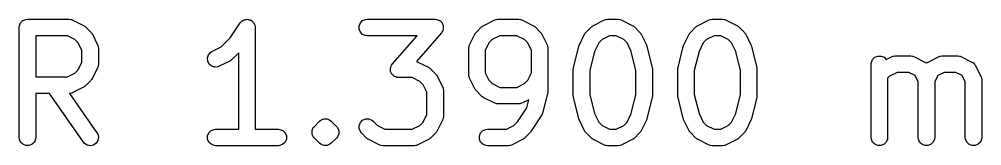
# Model space of a CAD drawing. Header units: inches. Extents: x 4.8 to 6.93, y -5.65 to -3.45.
# Drawn here: x 4.7992 to 5.1444, y -5.6528 to -5.6075 of the extents above; entities that cross this region are included whole.
import ezdxf

# ---------------------------------------------------------------- set-up
doc = ezdxf.new("R2010")
doc.units = ezdxf.units.IN
doc.header["$MEASUREMENT"] = 0
doc.layers.add('F.Silkscreen', color=41, linetype='CONTINUOUS', true_color=0xf2eda1)

msp = doc.modelspace()

# ---------------------------------------------------------------- linework, layer by layer
at = {"layer": 'F.Silkscreen', "linetype": 'CONTINUOUS'}
for p, q in [((4.79916, -5.61048), (4.79922, -5.6099)), ((4.79922, -5.6099), (4.79966, -5.60884)), ((4.79966, -5.60884), (4.80047, -5.60802)), ((4.80047, -5.60802), (4.80154, -5.60758)), ((4.80154, -5.60758), (4.80211, -5.60752)), ((4.80211, -5.60752), (4.81711, -5.60752)), ((4.81711, -5.60752), (4.81769, -5.60758)), ((4.81769, -5.60758), (4.81778, -5.60762)), ((4.81778, -5.60762), (4.81789, -5.60763)), ((4.81789, -5.60763), (4.81843, -5.60784)), ((4.81843, -5.60784), (4.82218, -5.60971)), ((4.82218, -5.60971), (4.82243, -5.60987)), ((4.82243, -5.60987), (4.8225, -5.6099)), ((4.8225, -5.6099), (4.82258, -5.60996)), ((4.82258, -5.60996), (4.82267, -5.61002)), ((4.82267, -5.61002), (4.82272, -5.61008)), ((4.82272, -5.61008), (4.82295, -5.61026)), ((4.87481, -5.61422), (4.87839, -5.60884)), ((4.87839, -5.60884), (4.8784, -5.60884)), ((4.8784, -5.60884), (4.87876, -5.60839)), ((4.8784, -5.60884), (4.8784, -5.60884)), ((4.8784, -5.60884), (4.8784, -5.60884)), ((4.87876, -5.60839), (4.879, -5.60823)), ((4.879, -5.60823), (4.87921, -5.60802)), ((4.87921, -5.60802), (4.87948, -5.60791)), ((4.87948, -5.60791), (4.87972, -5.60775)), ((4.87972, -5.60775), (4.88001, -5.60769)), ((4.88001, -5.60769), (4.88028, -5.60758)), ((4.88028, -5.60758), (4.88056, -5.60758)), ((4.88056, -5.60758), (4.88085, -5.60752)), ((4.88085, -5.60752), (4.88114, -5.60758)), ((4.88114, -5.60758), (4.88143, -5.60758)), ((4.88143, -5.60758), (4.8817, -5.60769)), ((4.8817, -5.60769), (4.88198, -5.60775)), ((4.88198, -5.60775), (4.88222, -5.60791)), ((4.88222, -5.60791), (4.88249, -5.60802)), ((4.88249, -5.60802), (4.8827, -5.60823)), ((4.8827, -5.60823), (4.88294, -5.60839)), ((4.88294, -5.60839), (4.8831, -5.60863)), ((4.8831, -5.60863), (4.88331, -5.60884)), ((4.88331, -5.60884), (4.88342, -5.6091)), ((4.88342, -5.6091), (4.88358, -5.60934)), ((4.88358, -5.60934), (4.88364, -5.60963)), ((4.88364, -5.60963), (4.88375, -5.6099)), ((4.88375, -5.6099), (4.8838, -5.61047)), ((4.92108, -5.6099), (4.92152, -5.60884)), ((4.92108, -5.61105), (4.92108, -5.6099)), ((4.92152, -5.60884), (4.92233, -5.60802)), ((4.92233, -5.60802), (4.9234, -5.60758)), ((4.9234, -5.60758), (4.92397, -5.60752)), ((4.92397, -5.60752), (4.94834, -5.60752)), ((4.94834, -5.60752), (4.94865, -5.60755)), ((4.94865, -5.60755), (4.94873, -5.60755)), ((4.94873, -5.60755), (4.94878, -5.60757)), ((4.94878, -5.60757), (4.94892, -5.60758)), ((4.94892, -5.60758), (4.94936, -5.60777)), ((4.94936, -5.60777), (4.94982, -5.60792)), ((4.94982, -5.60792), (4.94989, -5.60798)), ((4.94989, -5.60798), (4.94998, -5.60802)), ((4.94998, -5.60802), (4.95032, -5.60836)), ((4.95032, -5.60836), (4.95068, -5.60868)), ((4.95068, -5.60868), (4.95073, -5.60877)), ((4.95073, -5.60877), (4.9508, -5.60884)), ((4.9508, -5.60884), (4.95098, -5.60928)), ((4.95098, -5.60928), (4.95119, -5.60971)), ((4.95119, -5.60971), (4.9512, -5.60981)), ((4.9512, -5.60981), (4.95124, -5.6099)), ((4.95124, -5.6099), (4.95124, -5.61038)), ((4.965, -5.61026), (4.96523, -5.61008)), ((4.96523, -5.61008), (4.96528, -5.61002)), ((4.96528, -5.61002), (4.96537, -5.60996)), ((4.96537, -5.60996), (4.96545, -5.6099)), ((4.96545, -5.6099), (4.96552, -5.60987)), ((4.96552, -5.60987), (4.96577, -5.60971)), ((4.96577, -5.60971), (4.96952, -5.60784)), ((4.96952, -5.60784), (4.97006, -5.60763)), ((4.97006, -5.60763), (4.97017, -5.60762)), ((4.97017, -5.60762), (4.97026, -5.60758)), ((4.97026, -5.60758), (4.97084, -5.60752)), ((4.97084, -5.60752), (4.97834, -5.60752)), ((4.97834, -5.60752), (4.97892, -5.60758)), ((4.97892, -5.60758), (4.97901, -5.60762)), ((4.97901, -5.60762), (4.97912, -5.60763)), ((4.97912, -5.60763), (4.97966, -5.60784)), ((4.97966, -5.60784), (4.98341, -5.60971)), ((4.98341, -5.60971), (4.98366, -5.60987)), ((4.98366, -5.60987), (4.98373, -5.6099)), ((4.98373, -5.6099), (4.98381, -5.60996)), ((4.98381, -5.60996), (4.9839, -5.61002)), ((4.9839, -5.61002), (4.98395, -5.61008)), ((4.98395, -5.61008), (4.98418, -5.61026)), ((5.00437, -5.61026), (5.0046, -5.61008)), ((5.0046, -5.61008), (5.00465, -5.61002)), ((5.00465, -5.61002), (5.00474, -5.60996)), ((5.00474, -5.60996), (5.00482, -5.6099)), ((5.00482, -5.6099), (5.00489, -5.60987)), ((5.00489, -5.60987), (5.00514, -5.60971)), ((5.00514, -5.60971), (5.00889, -5.60784)), ((5.00889, -5.60784), (5.00943, -5.60763)), ((5.00943, -5.60763), (5.00954, -5.60762)), ((5.00954, -5.60762), (5.00963, -5.60758)), ((5.00963, -5.60758), (5.01021, -5.60752)), ((5.01021, -5.60752), (5.01396, -5.60752)), ((5.01396, -5.60752), (5.01454, -5.60758)), ((5.01454, -5.60758), (5.01463, -5.60762)), ((5.01463, -5.60762), (5.01474, -5.60763)), ((5.01474, -5.60763), (5.01528, -5.60784)), ((5.01528, -5.60784), (5.01903, -5.60971)), ((5.01903, -5.60971), (5.01928, -5.60987)), ((5.01928, -5.60987), (5.01935, -5.6099)), ((5.01935, -5.6099), (5.01943, -5.60996)), ((5.01943, -5.60996), (5.01952, -5.61002)), ((5.01952, -5.61002), (5.01957, -5.61008)), ((5.01957, -5.61008), (5.0198, -5.61026)), ((5.04187, -5.61026), (5.04209, -5.61008)), ((5.04209, -5.61008), (5.04215, -5.61002)), ((5.04215, -5.61002), (5.04223, -5.60996)), ((5.04223, -5.60996), (5.04232, -5.6099)), ((5.04232, -5.6099), (5.04239, -5.60987)), ((5.04239, -5.60987), (5.04264, -5.60971)), ((5.04264, -5.60971), (5.04639, -5.60784)), ((5.04639, -5.60784), (5.04693, -5.60763)), ((5.04693, -5.60763), (5.04703, -5.60762)), ((5.04703, -5.60762), (5.04713, -5.60758)), ((5.04713, -5.60758), (5.04771, -5.60752)), ((5.04771, -5.60752), (5.05146, -5.60752)), ((5.05146, -5.60752), (5.05203, -5.60758)), ((5.05203, -5.60758), (5.05213, -5.60762)), ((5.05213, -5.60762), (5.05224, -5.60763)), ((5.05224, -5.60763), (5.05278, -5.60784)), ((5.05278, -5.60784), (5.05653, -5.60971)), ((5.05653, -5.60971), (5.05677, -5.60987)), ((5.05677, -5.60987), (5.05685, -5.6099)), ((5.05685, -5.6099), (5.05693, -5.60996)), ((5.05693, -5.60996), (5.05702, -5.61002)), ((5.05702, -5.61002), (5.05707, -5.61008)), ((5.05707, -5.61008), (5.05729, -5.61026)), ((4.79916, -5.64985), (4.79916, -5.61048)), ((4.81641, -5.61343), (4.80506, -5.61343)), ((4.80506, -5.61343), (4.80506, -5.62815)), ((4.81911, -5.61478), (4.81641, -5.61343)), ((4.82295, -5.61026), (4.82482, -5.61214)), ((4.82482, -5.61214), (4.82501, -5.61237)), ((4.82501, -5.61237), (4.82507, -5.61242)), ((4.82507, -5.61242), (4.82512, -5.61251)), ((4.82512, -5.61251), (4.82519, -5.61259)), ((4.82519, -5.61259), (4.82522, -5.61266)), ((4.82522, -5.61266), (4.82538, -5.61291)), ((4.82538, -5.61291), (4.82725, -5.61666)), ((4.8838, -5.61047), (4.8838, -5.61047)), ((4.8838, -5.61047), (4.8838, -5.61048)), ((4.8838, -5.61048), (4.8838, -5.61048)), ((4.8838, -5.61048), (4.8838, -5.64689)), ((4.92152, -5.61212), (4.92108, -5.61105)), ((4.92233, -5.61293), (4.92152, -5.61212)), ((4.9234, -5.61337), (4.92233, -5.61293)), ((4.92397, -5.61343), (4.9234, -5.61337)), ((4.94184, -5.61343), (4.92397, -5.61343)), ((4.933, -5.62353), (4.94184, -5.61343)), ((4.95057, -5.61242), (4.94163, -5.62263)), ((4.95074, -5.61217), (4.95057, -5.61242)), ((4.9508, -5.61212), (4.95074, -5.61217)), ((4.95082, -5.61207), (4.9508, -5.61212)), ((4.9509, -5.61195), (4.95082, -5.61207)), ((4.95106, -5.6115), (4.9509, -5.61195)), ((4.95124, -5.61105), (4.95106, -5.6115)), ((4.95124, -5.61038), (4.95127, -5.61086)), ((4.95127, -5.61086), (4.95124, -5.61095)), ((4.95124, -5.61095), (4.95124, -5.61105)), ((4.9607, -5.61666), (4.96258, -5.61291)), ((4.96258, -5.61291), (4.96273, -5.61266)), ((4.96273, -5.61266), (4.96276, -5.61259)), ((4.96276, -5.61259), (4.96283, -5.61251)), ((4.96283, -5.61251), (4.96288, -5.61242)), ((4.96288, -5.61242), (4.96294, -5.61237)), ((4.96294, -5.61237), (4.96313, -5.61214)), ((4.96313, -5.61214), (4.965, -5.61026)), ((4.97154, -5.61343), (4.96884, -5.61478)), ((4.97764, -5.61343), (4.97154, -5.61343)), ((4.98034, -5.61478), (4.97764, -5.61343)), ((4.98418, -5.61026), (4.98605, -5.61214)), ((4.98605, -5.61214), (4.98624, -5.61237)), ((4.98624, -5.61237), (4.9863, -5.61242)), ((4.9863, -5.61242), (4.98635, -5.61251)), ((4.98635, -5.61251), (4.98642, -5.61259)), ((4.98642, -5.61259), (4.98645, -5.61266)), ((4.98645, -5.61266), (4.9866, -5.61291)), ((4.9866, -5.61291), (4.98848, -5.61666)), ((5.00007, -5.61666), (5.00195, -5.61291)), ((5.00195, -5.61291), (5.0021, -5.61266)), ((5.0021, -5.61266), (5.00213, -5.61259)), ((5.00213, -5.61259), (5.0022, -5.61251)), ((5.0022, -5.61251), (5.00225, -5.61242)), ((5.00225, -5.61242), (5.00231, -5.61237)), ((5.00231, -5.61237), (5.0025, -5.61214)), ((5.0025, -5.61214), (5.00437, -5.61026)), ((5.01091, -5.61343), (5.00821, -5.61478)), ((5.01326, -5.61343), (5.01091, -5.61343)), ((5.01596, -5.61478), (5.01326, -5.61343)), ((5.0198, -5.61026), (5.02167, -5.61214)), ((5.02167, -5.61214), (5.02186, -5.61237)), ((5.02186, -5.61237), (5.02192, -5.61242)), ((5.02192, -5.61242), (5.02197, -5.61251)), ((5.02197, -5.61251), (5.02204, -5.61259)), ((5.02204, -5.61259), (5.02207, -5.61266)), ((5.02207, -5.61266), (5.02223, -5.61291)), ((5.02223, -5.61291), (5.0241, -5.61666)), ((5.03757, -5.61666), (5.03944, -5.61291)), ((5.03944, -5.61291), (5.0396, -5.61266)), ((5.0396, -5.61266), (5.03963, -5.61259)), ((5.03963, -5.61259), (5.03969, -5.61251)), ((5.03969, -5.61251), (5.03975, -5.61242)), ((5.03975, -5.61242), (5.03981, -5.61237)), ((5.03981, -5.61237), (5.03999, -5.61214)), ((5.03999, -5.61214), (5.04187, -5.61026)), ((5.0484, -5.61343), (5.04571, -5.61478)), ((5.05076, -5.61343), (5.0484, -5.61343)), ((5.05346, -5.61478), (5.05076, -5.61343)), ((5.05729, -5.61026), (5.05917, -5.61214)), ((5.05917, -5.61214), (5.05935, -5.61237)), ((5.05935, -5.61237), (5.05941, -5.61242)), ((5.05941, -5.61242), (5.05947, -5.61251)), ((5.05947, -5.61251), (5.05953, -5.61259)), ((5.05953, -5.61259), (5.05956, -5.61266)), ((5.05956, -5.61266), (5.05972, -5.61291)), ((5.05972, -5.61291), (5.0616, -5.61666)), ((4.82031, -5.61598), (4.81911, -5.61478)), ((4.82166, -5.61867), (4.82031, -5.61598)), ((4.82725, -5.61666), (4.82746, -5.6172)), ((4.8716, -5.61742), (4.87481, -5.61422)), ((4.96049, -5.6172), (4.9607, -5.61666)), ((4.96764, -5.61598), (4.96629, -5.61867)), ((4.96884, -5.61478), (4.96764, -5.61598)), ((4.98154, -5.61598), (4.98034, -5.61478)), ((4.98289, -5.61867), (4.98154, -5.61598)), ((4.98848, -5.61666), (4.98869, -5.6172)), ((4.99986, -5.6172), (4.99996, -5.61696)), ((4.99996, -5.61696), (5.00004, -5.61672)), ((5.00004, -5.61672), (5.00005, -5.6167)), ((5.00005, -5.6167), (5.00007, -5.61666)), ((5.00701, -5.61598), (5.0055, -5.61901)), ((5.00821, -5.61478), (5.00701, -5.61598)), ((5.01716, -5.61598), (5.01596, -5.61478)), ((5.01867, -5.61901), (5.01716, -5.61598)), ((5.0241, -5.61666), (5.02412, -5.6167)), ((5.02412, -5.6167), (5.02413, -5.61672)), ((5.02413, -5.61672), (5.02422, -5.61696)), ((5.02422, -5.61696), (5.02431, -5.6172)), ((5.03736, -5.6172), (5.03745, -5.61696)), ((5.03745, -5.61696), (5.03754, -5.61672)), ((5.03754, -5.61672), (5.03755, -5.6167)), ((5.03755, -5.6167), (5.03757, -5.61666)), ((5.04451, -5.61598), (5.04299, -5.61901)), ((5.04571, -5.61478), (5.04451, -5.61598)), ((5.05465, -5.61598), (5.05346, -5.61478)), ((5.05617, -5.61901), (5.05465, -5.61598)), ((5.0616, -5.61666), (5.06161, -5.6167)), ((5.06161, -5.6167), (5.06162, -5.61672)), ((5.06162, -5.61672), (5.06171, -5.61696)), ((5.06171, -5.61696), (5.0618, -5.6172)), ((4.82166, -5.6229), (4.82166, -5.61867)), ((4.82746, -5.6172), (4.82746, -5.6173)), ((4.82746, -5.6173), (4.8275, -5.6174)), ((4.8275, -5.6174), (4.82756, -5.61798)), ((4.82756, -5.61798), (4.82756, -5.6236)), ((4.86667, -5.62136), (4.86704, -5.62026)), ((4.86704, -5.62026), (4.86779, -5.61939)), ((4.86779, -5.61939), (4.86828, -5.61909)), ((4.86828, -5.61909), (4.8716, -5.61742)), ((4.8779, -5.61948), (4.87544, -5.62194)), ((4.8779, -5.64689), (4.8779, -5.61948)), ((4.96039, -5.61798), (4.96045, -5.6174)), ((4.96039, -5.62735), (4.96039, -5.61798)), ((4.96045, -5.6174), (4.96049, -5.6173)), ((4.96049, -5.6173), (4.96049, -5.6172)), ((4.96629, -5.61867), (4.96629, -5.62665)), ((4.98289, -5.62665), (4.98289, -5.61867)), ((4.98869, -5.6172), (4.98869, -5.6173)), ((4.98869, -5.6173), (4.98873, -5.6174)), ((4.98873, -5.6174), (4.98879, -5.61798)), ((4.98879, -5.61798), (4.98879, -5.63297)), ((4.99797, -5.62476), (4.99985, -5.61726)), ((4.99985, -5.61726), (4.99986, -5.61722)), ((4.99986, -5.61722), (4.99986, -5.6172)), ((5.0055, -5.61901), (5.00379, -5.62584)), ((5.02038, -5.62584), (5.01867, -5.61901)), ((5.02431, -5.6172), (5.02431, -5.61722)), ((5.02431, -5.61722), (5.02432, -5.61726)), ((5.02432, -5.61726), (5.0262, -5.62476)), ((5.03547, -5.62476), (5.03734, -5.61726)), ((5.03734, -5.61726), (5.03736, -5.61722)), ((5.03736, -5.61722), (5.03736, -5.6172)), ((5.04299, -5.61901), (5.04128, -5.62584)), ((5.05788, -5.62584), (5.05617, -5.61901)), ((5.0618, -5.6172), (5.0618, -5.61722)), ((5.0618, -5.61722), (5.06182, -5.61726)), ((5.06182, -5.61726), (5.06369, -5.62476)), ((4.82031, -5.6256), (4.82166, -5.6229)), ((4.82756, -5.6236), (4.8275, -5.62418)), ((4.86676, -5.62251), (4.86667, -5.62136)), ((4.86727, -5.62354), (4.86676, -5.62251)), ((4.86814, -5.62429), (4.86727, -5.62354)), ((4.87467, -5.62249), (4.87092, -5.62437)), ((4.87492, -5.62234), (4.87467, -5.62249)), ((4.87499, -5.62231), (4.87492, -5.62234)), ((4.87507, -5.62224), (4.87499, -5.62231)), ((4.87516, -5.62218), (4.87507, -5.62224)), ((4.87521, -5.62213), (4.87516, -5.62218)), ((4.87544, -5.62194), (4.87521, -5.62213)), ((4.93266, -5.624), (4.93274, -5.62389)), ((4.93274, -5.62389), (4.93276, -5.62384)), ((4.93276, -5.62384), (4.93282, -5.62378)), ((4.93282, -5.62378), (4.933, -5.62353)), ((4.94163, -5.62263), (4.94216, -5.62283)), ((4.94216, -5.62283), (4.94591, -5.62471)), ((5.10475, -5.6236), (5.1048, -5.62302)), ((5.10475, -5.64985), (5.10475, -5.6236)), ((5.1048, -5.62302), (5.10524, -5.62196)), ((5.10524, -5.62196), (5.10606, -5.62115)), ((5.10606, -5.62115), (5.10712, -5.62071)), ((5.10712, -5.62071), (5.10827, -5.62071)), ((5.10827, -5.62071), (5.10934, -5.62115)), ((5.10934, -5.62115), (5.1101, -5.62191)), ((5.1101, -5.62191), (5.112, -5.62096)), ((5.112, -5.62096), (5.11254, -5.62075)), ((5.11254, -5.62075), (5.11265, -5.62075)), ((5.11265, -5.62075), (5.11275, -5.62071)), ((5.11275, -5.62071), (5.11332, -5.62065)), ((5.11332, -5.62065), (5.11895, -5.62065)), ((5.11895, -5.62065), (5.11952, -5.62071)), ((5.11952, -5.62071), (5.11962, -5.62075)), ((5.11962, -5.62075), (5.11973, -5.62075)), ((5.11973, -5.62075), (5.12027, -5.62096)), ((5.12027, -5.62096), (5.12402, -5.62283)), ((5.12402, -5.62283), (5.12411, -5.6229)), ((5.12411, -5.6229), (5.12416, -5.62291)), ((5.12416, -5.62291), (5.12422, -5.62296)), ((5.12422, -5.62296), (5.12451, -5.62314)), ((5.12451, -5.62314), (5.12457, -5.62322)), ((5.12457, -5.62322), (5.12464, -5.62314)), ((5.12464, -5.62314), (5.12493, -5.62296)), ((5.12493, -5.62296), (5.12498, -5.62291)), ((5.12498, -5.62291), (5.12503, -5.6229)), ((5.12503, -5.6229), (5.12513, -5.62283)), ((5.12513, -5.62283), (5.12888, -5.62096)), ((5.12888, -5.62096), (5.12942, -5.62075)), ((5.12942, -5.62075), (5.12952, -5.62075)), ((5.12952, -5.62075), (5.12962, -5.62071)), ((5.12962, -5.62071), (5.1302, -5.62065)), ((5.1302, -5.62065), (5.13582, -5.62065)), ((5.13582, -5.62065), (5.1364, -5.62071)), ((5.1364, -5.62071), (5.13649, -5.62075)), ((5.13649, -5.62075), (5.1366, -5.62075)), ((5.1366, -5.62075), (5.13714, -5.62096)), ((5.13714, -5.62096), (5.14089, -5.62283)), ((5.14089, -5.62283), (5.14099, -5.6229)), ((5.14099, -5.6229), (5.14103, -5.62291)), ((5.14103, -5.62291), (5.14109, -5.62296)), ((5.14109, -5.62296), (5.14138, -5.62314)), ((5.14138, -5.62314), (5.14162, -5.62342)), ((5.14162, -5.62342), (5.1419, -5.62367)), ((5.1419, -5.62367), (5.14209, -5.62396)), ((4.81641, -5.62815), (4.81911, -5.6268)), ((4.81911, -5.6268), (4.82031, -5.6256)), ((4.82725, -5.62492), (4.82538, -5.62867)), ((4.82746, -5.62438), (4.82725, -5.62492)), ((4.8275, -5.62418), (4.82746, -5.62428)), ((4.82746, -5.62428), (4.82746, -5.62438)), ((4.86923, -5.62466), (4.86814, -5.62429)), ((4.87038, -5.62457), (4.86923, -5.62466)), ((4.87092, -5.62437), (4.87038, -5.62457)), ((4.93229, -5.62509), (4.93232, -5.625)), ((4.93232, -5.62557), (4.93229, -5.62509)), ((4.93232, -5.6249), (4.93251, -5.62446)), ((4.93232, -5.625), (4.93232, -5.6249)), ((4.93232, -5.62605), (4.93232, -5.62557)), ((4.93236, -5.62614), (4.93232, -5.62605)), ((4.93237, -5.62624), (4.93236, -5.62614)), ((4.93258, -5.62667), (4.93237, -5.62624)), ((4.93251, -5.62446), (4.93266, -5.624)), ((4.93276, -5.62712), (4.93258, -5.62667)), ((4.93284, -5.62719), (4.93276, -5.62712)), ((4.93288, -5.62728), (4.93284, -5.62719)), ((4.93324, -5.62759), (4.93288, -5.62728)), ((4.94591, -5.62471), (4.94616, -5.62487)), ((4.94616, -5.62487), (4.94623, -5.6249)), ((4.94623, -5.6249), (4.94632, -5.62496)), ((4.94632, -5.62496), (4.9464, -5.62502)), ((4.9464, -5.62502), (4.94646, -5.62508)), ((4.94646, -5.62508), (4.94668, -5.62526)), ((4.94668, -5.62526), (4.94856, -5.62714)), ((4.94856, -5.62714), (4.94874, -5.62736)), ((4.94874, -5.62736), (4.9488, -5.62741)), ((4.96045, -5.62793), (4.96039, -5.62735)), ((4.96629, -5.62665), (4.96764, -5.62935)), ((4.98154, -5.62935), (4.98289, -5.62665)), ((4.99788, -5.62548), (4.99789, -5.62538)), ((4.99788, -5.63485), (4.99788, -5.62548)), ((4.99789, -5.62533), (4.99792, -5.62512)), ((4.99789, -5.62538), (4.99789, -5.62533)), ((4.99792, -5.62512), (4.99794, -5.6249)), ((4.99794, -5.6249), (4.99796, -5.62486)), ((4.99796, -5.62486), (4.99797, -5.62476)), ((5.00379, -5.62584), (5.00379, -5.63449)), ((5.02038, -5.63449), (5.02038, -5.62584)), ((5.0262, -5.62476), (5.02621, -5.62486)), ((5.02621, -5.62486), (5.02623, -5.6249)), ((5.02623, -5.6249), (5.02625, -5.62512)), ((5.02625, -5.62512), (5.02628, -5.62533)), ((5.02628, -5.62533), (5.02628, -5.62538)), ((5.02628, -5.62538), (5.02629, -5.62548)), ((5.02629, -5.62548), (5.02629, -5.63485)), ((5.03538, -5.62533), (5.03541, -5.62512)), ((5.03539, -5.62538), (5.03538, -5.62533)), ((5.03538, -5.62548), (5.03539, -5.62538)), ((5.03538, -5.63485), (5.03538, -5.62548)), ((5.03541, -5.62512), (5.03544, -5.6249)), ((5.03544, -5.6249), (5.03545, -5.62486)), ((5.03545, -5.62486), (5.03547, -5.62476)), ((5.04128, -5.62584), (5.04128, -5.63449)), ((5.05788, -5.63449), (5.05788, -5.62584)), ((5.06369, -5.62476), (5.06371, -5.62486)), ((5.06371, -5.62486), (5.06373, -5.6249)), ((5.06373, -5.6249), (5.06375, -5.62512)), ((5.06375, -5.62512), (5.06378, -5.62533)), ((5.06378, -5.62533), (5.06377, -5.62538)), ((5.06377, -5.62538), (5.06378, -5.62548)), ((5.06378, -5.62548), (5.06378, -5.63485)), ((5.11402, -5.62655), (5.11132, -5.6279)), ((5.11825, -5.62655), (5.11402, -5.62655)), ((5.1205, -5.62768), (5.11825, -5.62655)), ((5.13089, -5.62655), (5.12865, -5.62768)), ((5.13512, -5.62655), (5.13089, -5.62655)), ((5.13737, -5.62768), (5.13512, -5.62655)), ((5.14209, -5.62396), (5.14213, -5.62401)), ((5.14213, -5.62401), (5.14215, -5.62406)), ((5.14215, -5.62406), (5.14221, -5.62416)), ((5.14221, -5.62416), (5.14409, -5.6279)), ((4.80506, -5.62815), (4.81641, -5.62815)), ((4.82482, -5.62944), (4.82295, -5.63131)), ((4.82501, -5.62921), (4.82482, -5.62944)), ((4.82507, -5.62916), (4.82501, -5.62921)), ((4.82512, -5.62907), (4.82507, -5.62916)), ((4.82519, -5.62899), (4.82512, -5.62907)), ((4.82522, -5.62892), (4.82519, -5.62899)), ((4.82538, -5.62867), (4.82522, -5.62892)), ((4.93358, -5.62793), (4.93324, -5.62759)), ((4.93367, -5.62797), (4.93358, -5.62793)), ((4.93375, -5.62803), (4.93367, -5.62797)), ((4.9342, -5.62819), (4.93375, -5.62803)), ((4.93464, -5.62837), (4.9342, -5.62819)), ((4.93478, -5.62839), (4.93464, -5.62837)), ((4.93484, -5.6284), (4.93478, -5.62839)), ((4.93492, -5.6284), (4.93484, -5.6284)), ((4.93522, -5.62843), (4.93492, -5.6284)), ((4.94015, -5.62843), (4.93522, -5.62843)), ((4.94284, -5.62978), (4.94015, -5.62843)), ((4.94404, -5.63097), (4.94284, -5.62978)), ((4.9488, -5.62741), (4.94886, -5.6275)), ((4.94886, -5.6275), (4.94892, -5.62758)), ((4.94892, -5.62758), (4.94895, -5.62766)), ((4.94895, -5.62766), (4.94911, -5.6279)), ((4.94911, -5.6279), (4.95098, -5.63165)), ((4.96049, -5.62802), (4.96045, -5.62793)), ((4.96049, -5.62813), (4.96049, -5.62802)), ((4.9607, -5.62867), (4.96049, -5.62813)), ((4.96258, -5.63242), (4.9607, -5.62867)), ((4.96764, -5.62935), (4.96884, -5.63055)), ((4.96884, -5.63055), (4.97154, -5.6319)), ((4.97764, -5.6319), (4.98034, -5.63055)), ((4.98034, -5.63055), (4.98154, -5.62935)), ((5.11132, -5.6279), (5.11065, -5.62857)), ((5.11065, -5.62857), (5.11065, -5.64985)), ((5.12162, -5.62992), (5.1205, -5.62768)), ((5.12162, -5.64985), (5.12162, -5.62992)), ((5.12865, -5.62768), (5.12752, -5.62992)), ((5.12752, -5.62992), (5.12752, -5.64985)), ((5.13849, -5.62992), (5.13737, -5.62768)), ((5.13849, -5.64985), (5.13849, -5.62992)), ((5.14409, -5.6279), (5.14429, -5.62845)), ((5.14429, -5.62845), (5.1443, -5.62855)), ((5.1443, -5.62855), (5.14434, -5.62865)), ((5.14434, -5.62865), (5.1444, -5.62923)), ((5.1444, -5.62923), (5.1444, -5.64985)), ((4.80995, -5.63405), (4.80506, -5.63405)), ((4.80506, -5.63405), (4.80506, -5.64985)), ((4.82219, -5.65154), (4.80995, -5.63405)), ((4.81769, -5.634), (4.81715, -5.63405)), ((4.81715, -5.63405), (4.82703, -5.64815)), ((4.81778, -5.63396), (4.81769, -5.634)), ((4.81789, -5.63395), (4.81778, -5.63396)), ((4.81843, -5.63374), (4.81789, -5.63395)), ((4.82218, -5.63187), (4.81843, -5.63374)), ((4.82243, -5.63171), (4.82218, -5.63187)), ((4.8225, -5.63168), (4.82243, -5.63171)), ((4.82258, -5.63161), (4.8225, -5.63168)), ((4.82267, -5.63156), (4.82258, -5.63161)), ((4.82272, -5.6315), (4.82267, -5.63156)), ((4.82295, -5.63131), (4.82272, -5.6315)), ((4.94539, -5.63367), (4.94404, -5.63097)), ((4.94539, -5.64165), (4.94539, -5.63367)), ((4.95098, -5.63165), (4.95119, -5.63219)), ((4.95119, -5.63219), (4.9512, -5.6323)), ((4.9512, -5.6323), (4.95124, -5.6324)), ((4.95124, -5.6324), (4.9513, -5.63297)), ((4.9513, -5.63297), (4.9513, -5.64235)), ((4.96273, -5.63267), (4.96258, -5.63242)), ((4.96276, -5.63274), (4.96273, -5.63267)), ((4.96283, -5.63282), (4.96276, -5.63274)), ((4.96288, -5.63291), (4.96283, -5.63282)), ((4.96294, -5.63296), (4.96288, -5.63291)), ((4.96313, -5.63319), (4.96294, -5.63296)), ((4.965, -5.63506), (4.96313, -5.63319)), ((4.97154, -5.6319), (4.97764, -5.6319)), ((4.9887, -5.63369), (4.98683, -5.64119)), ((4.98872, -5.63359), (4.9887, -5.63369)), ((4.98873, -5.63355), (4.98872, -5.63359)), ((4.98876, -5.63333), (4.98873, -5.63355)), ((4.98879, -5.63312), (4.98876, -5.63333)), ((4.98879, -5.63297), (4.98878, -5.63308)), ((4.98878, -5.63308), (4.98879, -5.63312)), ((4.96523, -5.63525), (4.965, -5.63506)), ((4.96528, -5.63531), (4.96523, -5.63525)), ((4.96537, -5.63536), (4.96528, -5.63531)), ((4.96545, -5.63543), (4.96537, -5.63536)), ((4.96552, -5.63546), (4.96545, -5.63543)), ((4.96577, -5.63562), (4.96552, -5.63546)), ((4.96952, -5.63749), (4.96577, -5.63562)), ((4.97006, -5.6377), (4.96952, -5.63749)), ((4.97017, -5.63771), (4.97006, -5.6377)), ((4.97026, -5.63775), (4.97017, -5.63771)), ((4.97901, -5.63771), (4.97892, -5.63775)), ((4.97912, -5.6377), (4.97901, -5.63771)), ((4.97966, -5.63749), (4.97912, -5.6377)), ((4.98195, -5.63634), (4.97966, -5.63749)), ((4.98122, -5.63926), (4.98195, -5.63634)), ((4.99789, -5.63495), (4.99788, -5.63485)), ((4.99789, -5.63499), (4.99789, -5.63495)), ((4.99792, -5.63521), (4.99789, -5.63499)), ((4.99794, -5.63543), (4.99792, -5.63521)), ((4.99796, -5.63547), (4.99794, -5.63543)), ((4.99797, -5.63557), (4.99796, -5.63547)), ((4.99985, -5.64306), (4.99797, -5.63557)), ((5.00379, -5.63449), (5.0055, -5.64132)), ((5.01867, -5.64132), (5.02038, -5.63449)), ((5.0262, -5.63557), (5.02432, -5.64306)), ((5.02621, -5.63547), (5.0262, -5.63557)), ((5.02623, -5.63543), (5.02621, -5.63547)), ((5.02625, -5.63521), (5.02623, -5.63543)), ((5.02628, -5.63499), (5.02625, -5.63521)), ((5.02629, -5.63485), (5.02628, -5.63495)), ((5.02628, -5.63495), (5.02628, -5.63499)), ((5.03539, -5.63495), (5.03538, -5.63485)), ((5.03538, -5.63499), (5.03539, -5.63495)), ((5.03541, -5.63521), (5.03538, -5.63499)), ((5.03544, -5.63543), (5.03541, -5.63521)), ((5.03545, -5.63547), (5.03544, -5.63543)), ((5.03547, -5.63557), (5.03545, -5.63547)), ((5.03734, -5.64306), (5.03547, -5.63557)), ((5.04128, -5.63449), (5.04299, -5.64132)), ((5.05617, -5.64132), (5.05788, -5.63449)), ((5.06369, -5.63557), (5.06182, -5.64306)), ((5.06371, -5.63547), (5.06369, -5.63557)), ((5.06373, -5.63543), (5.06371, -5.63547)), ((5.06375, -5.63521), (5.06373, -5.63543)), ((5.06378, -5.63499), (5.06375, -5.63521)), ((5.06378, -5.63485), (5.06377, -5.63495)), ((5.06377, -5.63495), (5.06378, -5.63499)), ((4.97084, -5.6378), (4.97026, -5.63775)), ((4.97834, -5.6378), (4.97084, -5.6378)), ((4.97792, -5.64422), (4.98122, -5.63926)), ((4.97892, -5.63775), (4.97834, -5.6378)), ((4.98683, -5.64119), (4.98671, -5.64153)), ((4.90501, -5.64589), (4.90689, -5.64401)), ((4.90689, -5.64401), (4.90733, -5.64364)), ((4.90733, -5.64364), (4.90805, -5.64334)), ((4.90733, -5.64364), (4.90733, -5.64364)), ((4.90805, -5.64334), (4.9084, -5.6432)), ((4.9084, -5.6432), (4.90955, -5.6432)), ((4.90955, -5.6432), (4.90955, -5.6432)), ((4.90955, -5.6432), (4.90989, -5.64334)), ((4.90989, -5.64334), (4.91061, -5.64364)), ((4.91061, -5.64364), (4.91061, -5.64364)), ((4.91061, -5.64364), (4.91106, -5.64401)), ((4.91106, -5.64401), (4.91294, -5.64589)), ((4.92108, -5.64552), (4.92152, -5.64446)), ((4.92152, -5.64446), (4.92233, -5.64364)), ((4.92233, -5.64364), (4.9234, -5.6432)), ((4.9234, -5.6432), (4.92455, -5.6432)), ((4.92455, -5.6432), (4.92561, -5.64364)), ((4.92561, -5.64364), (4.92606, -5.64401)), ((4.92606, -5.64401), (4.9276, -5.64555)), ((4.94284, -5.64555), (4.94404, -5.64435)), ((4.94404, -5.64435), (4.94539, -5.64165)), ((4.95098, -5.64367), (4.94911, -5.64742)), ((4.95119, -5.64313), (4.95098, -5.64367)), ((4.9512, -5.64302), (4.95119, -5.64313)), ((4.95124, -5.64292), (4.9512, -5.64302)), ((4.9513, -5.64235), (4.95124, -5.64292)), ((4.97659, -5.64555), (4.97792, -5.64422)), ((4.98642, -5.64211), (4.98267, -5.64774)), ((4.98659, -5.64179), (4.98642, -5.64211)), ((4.98663, -5.64174), (4.98659, -5.64179)), ((4.98666, -5.64167), (4.98663, -5.64174)), ((4.98669, -5.6416), (4.98666, -5.64167)), ((4.98671, -5.64153), (4.98669, -5.6416)), ((4.99986, -5.64311), (4.99985, -5.64306)), ((4.99986, -5.64313), (4.99986, -5.64311)), ((4.99996, -5.64337), (4.99986, -5.64313)), ((5.00004, -5.64361), (4.99996, -5.64337)), ((5.00005, -5.64363), (5.00004, -5.64361)), ((5.00007, -5.64367), (5.00005, -5.64363)), ((5.00195, -5.64742), (5.00007, -5.64367)), ((5.0055, -5.64132), (5.00701, -5.64435)), ((5.00701, -5.64435), (5.00821, -5.64555)), ((5.01596, -5.64555), (5.01716, -5.64435)), ((5.01716, -5.64435), (5.01867, -5.64132)), ((5.0241, -5.64367), (5.02223, -5.64742)), ((5.02412, -5.64363), (5.0241, -5.64367)), ((5.02413, -5.64361), (5.02412, -5.64363)), ((5.02422, -5.64337), (5.02413, -5.64361)), ((5.02431, -5.64313), (5.02422, -5.64337)), ((5.02432, -5.64306), (5.02431, -5.64311)), ((5.02431, -5.64311), (5.02431, -5.64313)), ((5.03736, -5.64311), (5.03734, -5.64306)), ((5.03736, -5.64313), (5.03736, -5.64311)), ((5.03745, -5.64337), (5.03736, -5.64313)), ((5.03754, -5.64361), (5.03745, -5.64337)), ((5.03755, -5.64363), (5.03754, -5.64361)), ((5.03757, -5.64367), (5.03755, -5.64363)), ((5.03944, -5.64742), (5.03757, -5.64367)), ((5.04299, -5.64132), (5.04451, -5.64435)), ((5.04451, -5.64435), (5.04571, -5.64555)), ((5.05346, -5.64555), (5.05465, -5.64435)), ((5.05465, -5.64435), (5.05617, -5.64132)), ((5.0616, -5.64367), (5.05972, -5.64742)), ((5.06161, -5.64363), (5.0616, -5.64367)), ((5.06162, -5.64361), (5.06161, -5.64363)), ((5.06171, -5.64337), (5.06162, -5.64361)), ((5.0618, -5.64313), (5.06171, -5.64337)), ((5.06182, -5.64306), (5.0618, -5.64311)), ((5.0618, -5.64311), (5.0618, -5.64313)), ((4.86715, -5.64821), (4.86796, -5.64739)), ((4.86796, -5.64739), (4.86903, -5.64695)), ((4.86903, -5.64695), (4.8696, -5.64689)), ((4.8696, -5.64689), (4.8779, -5.64689)), ((4.8838, -5.64689), (4.8921, -5.64689)), ((4.8921, -5.64689), (4.89268, -5.64695)), ((4.89268, -5.64695), (4.89374, -5.64739)), ((4.89374, -5.64739), (4.89456, -5.64821)), ((4.9042, -5.6474), (4.90464, -5.64633)), ((4.9042, -5.64855), (4.9042, -5.6474)), ((4.90464, -5.64633), (4.90501, -5.64589)), ((4.91294, -5.64589), (4.9133, -5.64633)), ((4.9133, -5.64633), (4.91368, -5.64723)), ((4.91368, -5.64723), (4.91374, -5.6474)), ((4.91374, -5.6474), (4.91374, -5.64855)), ((4.92108, -5.64667), (4.92108, -5.64552)), ((4.92152, -5.64774), (4.92108, -5.64667)), ((4.92188, -5.64819), (4.92152, -5.64774)), ((4.9276, -5.64555), (4.93029, -5.64689)), ((4.93029, -5.64689), (4.94015, -5.64689)), ((4.94015, -5.64689), (4.94284, -5.64555)), ((4.94874, -5.64796), (4.94856, -5.64819)), ((4.9488, -5.64791), (4.94874, -5.64796)), ((4.94886, -5.64782), (4.9488, -5.64791)), ((4.94892, -5.64774), (4.94886, -5.64782)), ((4.94895, -5.64767), (4.94892, -5.64774)), ((4.94911, -5.64742), (4.94895, -5.64767)), ((4.96464, -5.64821), (4.96545, -5.64739)), ((4.96545, -5.64739), (4.96651, -5.64695)), ((4.96651, -5.64695), (4.96709, -5.64689)), ((4.96709, -5.64689), (4.97389, -5.64689)), ((4.97389, -5.64689), (4.97659, -5.64555)), ((4.98249, -5.64796), (4.9823, -5.64818)), ((4.98267, -5.64774), (4.98249, -5.64796)), ((4.98267, -5.64774), (4.98267, -5.64774)), ((4.98267, -5.64774), (4.98267, -5.64774)), ((5.0021, -5.64767), (5.00195, -5.64742)), ((5.00213, -5.64774), (5.0021, -5.64767)), ((5.0022, -5.64782), (5.00213, -5.64774)), ((5.00225, -5.64791), (5.0022, -5.64782)), ((5.00231, -5.64796), (5.00225, -5.64791)), ((5.0025, -5.64819), (5.00231, -5.64796)), ((5.00821, -5.64555), (5.01091, -5.64689)), ((5.01091, -5.64689), (5.01326, -5.64689)), ((5.01326, -5.64689), (5.01596, -5.64555)), ((5.02186, -5.64796), (5.02167, -5.64819)), ((5.02192, -5.64791), (5.02186, -5.64796)), ((5.02197, -5.64782), (5.02192, -5.64791)), ((5.02204, -5.64774), (5.02197, -5.64782)), ((5.02207, -5.64767), (5.02204, -5.64774)), ((5.02223, -5.64742), (5.02207, -5.64767)), ((5.0396, -5.64767), (5.03944, -5.64742)), ((5.03963, -5.64774), (5.0396, -5.64767)), ((5.03969, -5.64782), (5.03963, -5.64774)), ((5.03975, -5.64791), (5.03969, -5.64782)), ((5.03981, -5.64796), (5.03975, -5.64791)), ((5.03999, -5.64819), (5.03981, -5.64796)), ((5.04571, -5.64555), (5.0484, -5.64689)), ((5.0484, -5.64689), (5.05076, -5.64689)), ((5.05076, -5.64689), (5.05346, -5.64555)), ((5.05935, -5.64796), (5.05917, -5.64819)), ((5.05941, -5.64791), (5.05935, -5.64796)), ((5.05947, -5.64782), (5.05941, -5.64791)), ((5.05953, -5.64774), (5.05947, -5.64782)), ((5.05956, -5.64767), (5.05953, -5.64774)), ((5.05972, -5.64742), (5.05956, -5.64767)), ((4.79922, -5.65042), (4.79916, -5.64985)), ((4.79966, -5.65149), (4.79922, -5.65042)), ((4.80047, -5.6523), (4.79966, -5.65149)), ((4.80457, -5.65149), (4.80375, -5.6523)), ((4.80501, -5.65042), (4.80457, -5.65149)), ((4.80506, -5.64985), (4.80501, -5.65042)), ((4.82257, -5.65198), (4.82219, -5.65154)), ((4.82736, -5.65092), (4.82674, -5.65189)), ((4.82703, -5.64815), (4.82731, -5.64866)), ((4.82731, -5.64866), (4.82756, -5.64978)), ((4.82756, -5.64978), (4.82736, -5.65092)), ((4.86671, -5.64927), (4.86715, -5.64821)), ((4.86671, -5.65042), (4.86671, -5.64927)), ((4.86715, -5.65149), (4.86671, -5.65042)), ((4.86796, -5.6523), (4.86715, -5.65149)), ((4.89456, -5.65149), (4.89374, -5.6523)), ((4.89456, -5.64821), (4.895, -5.64927)), ((4.895, -5.65042), (4.89456, -5.65149)), ((4.895, -5.64927), (4.895, -5.65042)), ((4.9044, -5.64903), (4.9042, -5.64855)), ((4.90464, -5.64961), (4.9044, -5.64903)), ((4.90501, -5.65006), (4.90464, -5.64961)), ((4.90689, -5.65194), (4.90501, -5.65006)), ((4.91294, -5.65006), (4.91106, -5.65194)), ((4.9133, -5.64961), (4.91294, -5.65006)), ((4.91374, -5.64855), (4.9133, -5.64961)), ((4.92376, -5.65006), (4.92188, -5.64819)), ((4.92398, -5.65025), (4.92376, -5.65006)), ((4.92404, -5.65031), (4.92398, -5.65025)), ((4.92412, -5.65036), (4.92404, -5.65031)), ((4.92421, -5.65043), (4.92412, -5.65036)), ((4.92428, -5.65046), (4.92421, -5.65043)), ((4.92453, -5.65061), (4.92428, -5.65046)), ((4.92828, -5.65249), (4.92453, -5.65061)), ((4.94591, -5.65061), (4.94216, -5.65249)), ((4.94616, -5.65046), (4.94591, -5.65061)), ((4.94623, -5.65043), (4.94616, -5.65046)), ((4.94632, -5.65036), (4.94623, -5.65043)), ((4.9464, -5.65031), (4.94632, -5.65036)), ((4.94646, -5.65025), (4.9464, -5.65031)), ((4.94668, -5.65006), (4.94646, -5.65025)), ((4.94856, -5.64819), (4.94668, -5.65006)), ((4.96419, -5.64927), (4.96464, -5.64821)), ((4.96419, -5.65042), (4.96419, -5.64927)), ((4.96464, -5.65149), (4.96419, -5.65042)), ((4.96545, -5.6523), (4.96464, -5.65149)), ((4.97966, -5.65061), (4.97591, -5.65249)), ((4.97991, -5.65046), (4.97966, -5.65061)), ((4.97998, -5.65043), (4.97991, -5.65046)), ((4.98006, -5.65036), (4.97998, -5.65043)), ((4.98015, -5.65031), (4.98006, -5.65036)), ((4.9802, -5.65025), (4.98015, -5.65031)), ((4.98043, -5.65006), (4.9802, -5.65025)), ((4.9823, -5.64819), (4.98043, -5.65006)), ((4.9823, -5.64818), (4.9823, -5.64818)), ((4.9823, -5.64818), (4.9823, -5.64819)), ((5.00437, -5.65006), (5.0025, -5.64819)), ((5.0046, -5.65025), (5.00437, -5.65006)), ((5.00465, -5.65031), (5.0046, -5.65025)), ((5.00474, -5.65036), (5.00465, -5.65031)), ((5.00482, -5.65043), (5.00474, -5.65036)), ((5.00489, -5.65046), (5.00482, -5.65043)), ((5.00514, -5.65061), (5.00489, -5.65046)), ((5.00889, -5.65249), (5.00514, -5.65061)), ((5.01903, -5.65061), (5.01528, -5.65249)), ((5.01928, -5.65046), (5.01903, -5.65061)), ((5.01935, -5.65043), (5.01928, -5.65046)), ((5.01943, -5.65036), (5.01935, -5.65043)), ((5.01952, -5.65031), (5.01943, -5.65036)), ((5.01957, -5.65025), (5.01952, -5.65031)), ((5.0198, -5.65006), (5.01957, -5.65025)), ((5.02167, -5.64819), (5.0198, -5.65006)), ((5.04187, -5.65006), (5.03999, -5.64819)), ((5.04209, -5.65025), (5.04187, -5.65006)), ((5.04215, -5.65031), (5.04209, -5.65025)), ((5.04223, -5.65036), (5.04215, -5.65031)), ((5.04232, -5.65043), (5.04223, -5.65036)), ((5.04239, -5.65046), (5.04232, -5.65043)), ((5.04264, -5.65061), (5.04239, -5.65046)), ((5.04639, -5.65249), (5.04264, -5.65061)), ((5.05653, -5.65061), (5.05278, -5.65249)), ((5.05677, -5.65046), (5.05653, -5.65061)), ((5.05685, -5.65043), (5.05677, -5.65046)), ((5.05693, -5.65036), (5.05685, -5.65043)), ((5.05702, -5.65031), (5.05693, -5.65036)), ((5.05707, -5.65025), (5.05702, -5.65031)), ((5.05729, -5.65006), (5.05707, -5.65025)), ((5.05917, -5.64819), (5.05729, -5.65006)), ((5.1048, -5.65042), (5.10475, -5.64985)), ((5.10524, -5.65149), (5.1048, -5.65042)), ((5.10606, -5.6523), (5.10524, -5.65149)), ((5.11015, -5.65149), (5.10934, -5.6523)), ((5.11059, -5.65042), (5.11015, -5.65149)), ((5.11065, -5.64985), (5.11059, -5.65042)), ((5.12168, -5.65042), (5.12162, -5.64985)), ((5.12212, -5.65149), (5.12168, -5.65042)), ((5.12293, -5.6523), (5.12212, -5.65149)), ((5.12703, -5.65149), (5.12621, -5.6523)), ((5.12747, -5.65042), (5.12703, -5.65149)), ((5.12752, -5.64985), (5.12747, -5.65042)), ((5.13855, -5.65042), (5.13849, -5.64985)), ((5.13899, -5.65149), (5.13855, -5.65042)), ((5.1398, -5.6523), (5.13899, -5.65149)), ((5.1439, -5.65149), (5.14308, -5.6523)), ((5.14434, -5.65042), (5.1439, -5.65149)), ((5.1444, -5.64985), (5.14434, -5.65042)), ((4.80154, -5.65274), (4.80047, -5.6523)), ((4.80269, -5.65274), (4.80154, -5.65274)), ((4.80375, -5.6523), (4.80269, -5.65274)), ((4.82354, -5.6526), (4.82257, -5.65198)), ((4.82467, -5.6528), (4.82354, -5.6526)), ((4.8258, -5.65255), (4.82467, -5.6528)), ((4.82674, -5.65189), (4.8258, -5.65255)), ((4.86903, -5.65274), (4.86796, -5.6523)), ((4.8696, -5.6528), (4.86903, -5.65274)), ((4.8921, -5.6528), (4.8696, -5.6528)), ((4.89268, -5.65274), (4.8921, -5.6528)), ((4.89374, -5.6523), (4.89268, -5.65274)), ((4.90733, -5.6523), (4.90689, -5.65194)), ((4.9084, -5.65274), (4.90733, -5.6523)), ((4.90955, -5.65274), (4.9084, -5.65274)), ((4.9084, -5.65274), (4.9084, -5.65274)), ((4.91061, -5.6523), (4.90955, -5.65274)), ((4.90955, -5.65274), (4.90955, -5.65274)), ((4.91106, -5.65194), (4.91061, -5.6523)), ((4.92882, -5.6527), (4.92828, -5.65249)), ((4.92892, -5.6527), (4.92882, -5.6527)), ((4.92902, -5.65274), (4.92892, -5.6527)), ((4.9296, -5.6528), (4.92902, -5.65274)), ((4.94084, -5.6528), (4.9296, -5.6528)), ((4.94142, -5.65274), (4.94084, -5.6528)), ((4.94152, -5.6527), (4.94142, -5.65274)), ((4.94162, -5.6527), (4.94152, -5.6527)), ((4.94216, -5.65249), (4.94162, -5.6527)), ((4.96651, -5.65274), (4.96545, -5.6523)), ((4.96709, -5.6528), (4.96651, -5.65274)), ((4.97459, -5.6528), (4.96709, -5.6528)), ((4.97517, -5.65274), (4.97459, -5.6528)), ((4.97526, -5.6527), (4.97517, -5.65274)), ((4.97537, -5.6527), (4.97526, -5.6527)), ((4.97591, -5.65249), (4.97537, -5.6527)), ((5.00943, -5.6527), (5.00889, -5.65249)), ((5.00954, -5.6527), (5.00943, -5.6527)), ((5.00963, -5.65274), (5.00954, -5.6527)), ((5.01021, -5.6528), (5.00963, -5.65274)), ((5.01396, -5.6528), (5.01021, -5.6528)), ((5.01454, -5.65274), (5.01396, -5.6528)), ((5.01463, -5.6527), (5.01454, -5.65274)), ((5.01474, -5.6527), (5.01463, -5.6527)), ((5.01528, -5.65249), (5.01474, -5.6527)), ((5.04693, -5.6527), (5.04639, -5.65249)), ((5.04703, -5.6527), (5.04693, -5.6527)), ((5.04713, -5.65274), (5.04703, -5.6527)), ((5.04771, -5.6528), (5.04713, -5.65274)), ((5.05146, -5.6528), (5.04771, -5.6528)), ((5.05203, -5.65274), (5.05146, -5.6528)), ((5.05213, -5.6527), (5.05203, -5.65274)), ((5.05224, -5.6527), (5.05213, -5.6527)), ((5.05278, -5.65249), (5.05224, -5.6527)), ((5.10712, -5.65274), (5.10606, -5.6523)), ((5.10827, -5.65274), (5.10712, -5.65274)), ((5.10934, -5.6523), (5.10827, -5.65274)), ((5.124, -5.65274), (5.12293, -5.6523)), ((5.12515, -5.65274), (5.124, -5.65274)), ((5.12621, -5.6523), (5.12515, -5.65274)), ((5.14087, -5.65274), (5.1398, -5.6523)), ((5.14202, -5.65274), (5.14087, -5.65274)), ((5.14308, -5.6523), (5.14202, -5.65274))]:
    msp.add_line(p, q, dxfattribs=at)

doc.saveas('drawing.dxf')
